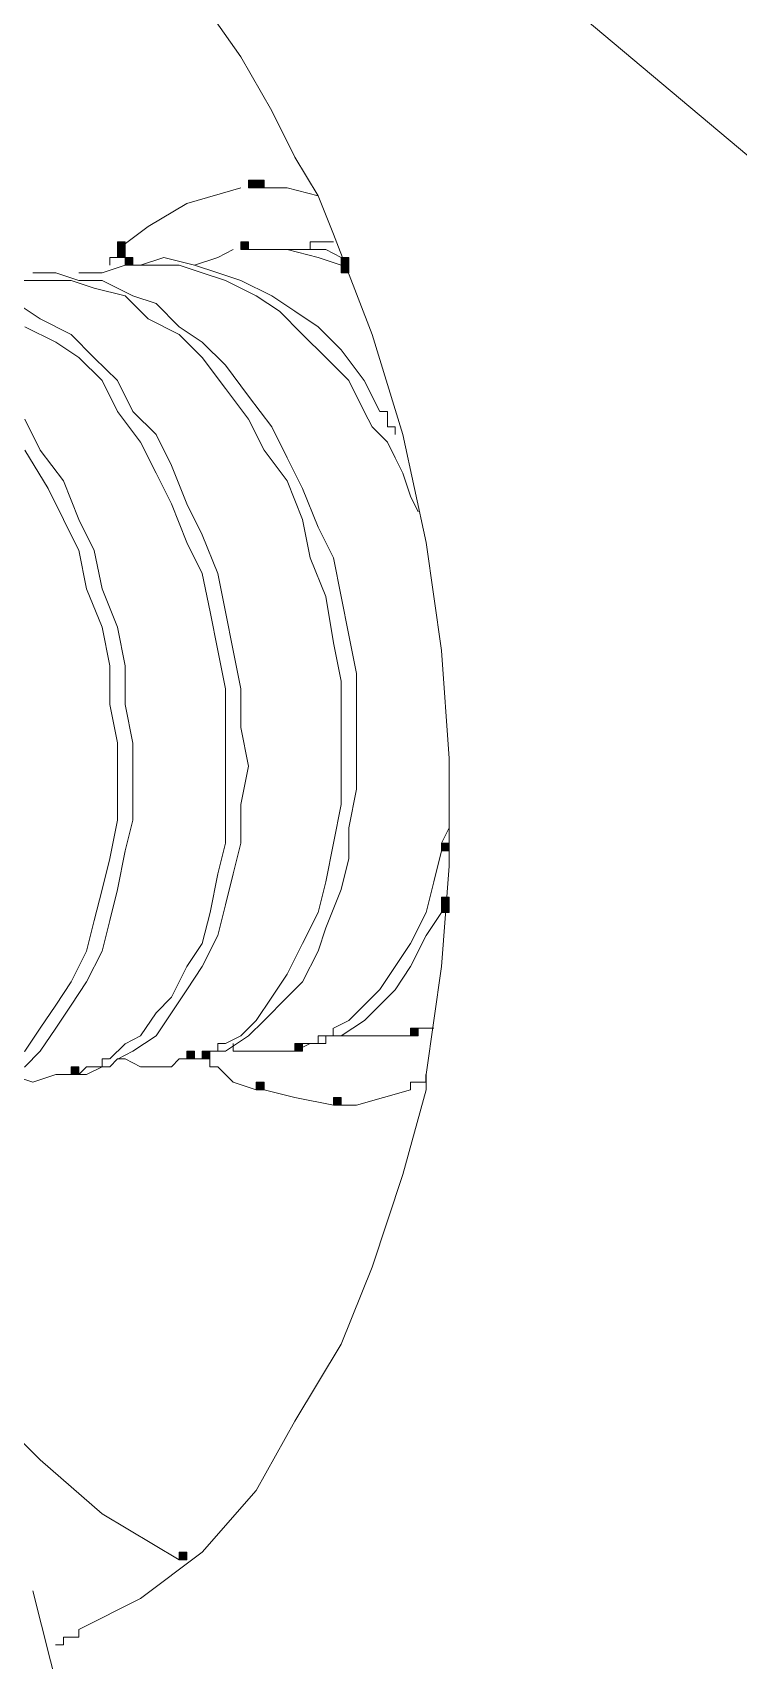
# Model space of a CAD drawing. Header units: inches. Extents: x 11 to 682, y 148 to 1119.
# Drawn here: x 586.56 to 592.05, y 423.18 to 435.85 of the extents above; entities that cross this region are included whole.
import ezdxf

# ---------------------------------------------------------------- set-up
doc = ezdxf.new("R2010")
doc.units = ezdxf.units.IN
doc.header["$MEASUREMENT"] = 0
doc.layers.add('图层 1', color=7, linetype='Continuous')

msp = doc.modelspace()

# ---------------------------------------------------------------- hatches: boundary and pattern name
at = {"layer": '图层 1', "true_color": 0xffffff}
h = msp.add_hatch(color=7, dxfattribs=at)
h.dxf.hatch_style = 2
h.paths.add_polyline_path([(588.24, 434.64), (588.36, 434.64), (588.36, 434.7), (588.24, 434.7)])
h = msp.add_hatch(color=7, dxfattribs=at)
h.dxf.hatch_style = 2
h.paths.add_polyline_path([(587.22, 434.1), (587.28, 434.1), (587.28, 434.22), (587.22, 434.22)])
h = msp.add_hatch(color=7, dxfattribs=at)
h.dxf.hatch_style = 2
h.paths.add_polyline_path([(588.18, 434.16), (588.24, 434.16), (588.24, 434.22), (588.18, 434.22)])
h = msp.add_hatch(color=7, dxfattribs=at)
h.dxf.hatch_style = 2
h.paths.add_polyline_path([(588.18, 434.16), (588.24, 434.16), (588.24, 434.22), (588.18, 434.22)])
h = msp.add_hatch(color=7, dxfattribs=at)
h.dxf.hatch_style = 2
h.paths.add_polyline_path([(587.28, 434.04), (587.34, 434.04), (587.34, 434.1), (587.28, 434.1)])
h = msp.add_hatch(color=7, dxfattribs=at)
h.dxf.hatch_style = 2
h.paths.add_polyline_path([(587.28, 434.04), (587.34, 434.04), (587.34, 434.1), (587.28, 434.1)])
h = msp.add_hatch(color=7, dxfattribs=at)
h.dxf.hatch_style = 2
h.paths.add_polyline_path([(588.96, 433.98), (589.02, 433.98), (589.02, 434.1), (588.96, 434.1)])
h = msp.add_hatch(color=7, dxfattribs=at)
h.dxf.hatch_style = 2
h.paths.add_polyline_path([(589.74, 429.48), (589.8, 429.48), (589.8, 429.54), (589.74, 429.54)])
h = msp.add_hatch(color=7, dxfattribs=at)
h.dxf.hatch_style = 2
h.paths.add_polyline_path([(589.74, 429), (589.8, 429), (589.8, 429.12), (589.74, 429.12)])
h = msp.add_hatch(color=7, dxfattribs=at)
h.dxf.hatch_style = 2
h.paths.add_polyline_path([(589.5, 428.04), (589.56, 428.04), (589.56, 428.1), (589.5, 428.1)])
h = msp.add_hatch(color=7, dxfattribs=at)
h.dxf.hatch_style = 2
h.paths.add_polyline_path([(589.5, 428.04), (589.56, 428.04), (589.56, 428.1), (589.5, 428.1)])
h = msp.add_hatch(color=7, dxfattribs=at)
h.dxf.hatch_style = 2
h.paths.add_polyline_path([(589.5, 428.04), (589.56, 428.04), (589.56, 428.1), (589.5, 428.1)])
h = msp.add_hatch(color=7, dxfattribs=at)
h.dxf.hatch_style = 2
h.paths.add_polyline_path([(587.76, 427.86), (587.82, 427.86), (587.82, 427.92), (587.76, 427.92)])
h = msp.add_hatch(color=7, dxfattribs=at)
h.dxf.hatch_style = 2
h.paths.add_polyline_path([(587.76, 427.86), (587.82, 427.86), (587.82, 427.92), (587.76, 427.92)])
h = msp.add_hatch(color=7, dxfattribs=at)
h.dxf.hatch_style = 2
h.paths.add_polyline_path([(587.88, 427.86), (587.939, 427.86), (587.939, 427.92), (587.88, 427.92)])
h = msp.add_hatch(color=7, dxfattribs=at)
h.dxf.hatch_style = 2
h.paths.add_polyline_path([(588.6, 427.92), (588.66, 427.92), (588.66, 427.98), (588.6, 427.98)])
h = msp.add_hatch(color=7, dxfattribs=at)
h.dxf.hatch_style = 2
h.paths.add_polyline_path([(588.6, 427.92), (588.66, 427.92), (588.66, 427.98), (588.6, 427.98)])
h = msp.add_hatch(color=7, dxfattribs=at)
h.dxf.hatch_style = 2
h.paths.add_polyline_path([(586.86, 427.74), (586.92, 427.74), (586.92, 427.8), (586.86, 427.8)])
h = msp.add_hatch(color=7, dxfattribs=at)
h.dxf.hatch_style = 2
h.paths.add_polyline_path([(586.86, 427.74), (586.92, 427.74), (586.92, 427.8), (586.86, 427.8)])
h = msp.add_hatch(color=7, dxfattribs=at)
h.dxf.hatch_style = 2
h.paths.add_polyline_path([(588.3, 427.62), (588.36, 427.62), (588.36, 427.68), (588.3, 427.68)])
h = msp.add_hatch(color=7, dxfattribs=at)
h.dxf.hatch_style = 2
h.paths.add_polyline_path([(588.3, 427.62), (588.36, 427.62), (588.36, 427.68), (588.3, 427.68)])
h = msp.add_hatch(color=7, dxfattribs=at)
h.dxf.hatch_style = 2
h.paths.add_polyline_path([(588.9, 427.5), (588.96, 427.5), (588.96, 427.56), (588.9, 427.56)])
h = msp.add_hatch(color=7, dxfattribs=at)
h.dxf.hatch_style = 2
h.paths.add_polyline_path([(587.7, 423.96), (587.76, 423.96), (587.76, 424.02), (587.7, 424.02)])
h = msp.add_hatch(color=7, dxfattribs=at)
h.dxf.hatch_style = 2
h.paths.add_polyline_path([(587.7, 423.96), (587.76, 423.96), (587.76, 424.02), (587.7, 424.02)])

# ---------------------------------------------------------------- linework, layer by layer
at = {"layer": '图层 1', "color": 7, "lineweight": 18, "true_color": 0xffffff}
for points in [[(587.28, 438.96), (601.14, 427.32)], [(587.76, 436.26), (588.18, 435.66)], [(588.18, 435.66), (588.42, 435.24)], [(588.42, 435.24), (588.6, 434.88)], [(588.6, 434.88), (588.78, 434.58)], [(587.76, 434.52), (588.18, 434.64)], [(588.3, 434.64), (588.54, 434.64)], [(588.54, 434.64), (588.78, 434.58)], [(587.46, 434.34), (587.76, 434.52)], [(588.78, 434.58), (588.9, 434.28)], [(587.22, 434.16), (587.46, 434.34)], [(588.9, 434.28), (589.2, 433.5)], [(588, 434.1), (588.12, 434.16)], [(588.3, 434.16), (588.18, 434.16)], [(588.3, 434.16), (588.42, 434.16)], [(588.301, 434.16), (588.48, 434.16)], [(588.42, 434.16), (588.54, 434.16)], [(588.48, 434.16), (588.66, 434.16)], [(588.54, 434.16), (588.78, 434.1)], [(588.9, 434.22), (588.72, 434.22), (588.72, 434.16), (588.66, 434.16)], [(588.66, 434.16), (588.84, 434.16)], [(588.84, 434.16), (588.96, 434.1)], [(587.1, 433.98), (587.28, 434.04)], [(587.22, 434.1), (587.16, 434.1), (587.16, 434.04)], [(587.4, 434.04), (587.28, 434.04)], [(587.4, 434.04), (587.58, 434.1)], [(587.4, 434.04), (587.521, 434.04)], [(587.521, 434.04), (587.7, 434.04)], [(587.58, 434.1), (587.82, 434.04)], [(587.7, 434.04), (587.88, 433.979)], [(587.82, 434.04), (588, 434.1)], [(587.82, 434.04), (588, 433.979)], [(588.78, 434.1), (588.96, 434.04)], [(586.561, 433.92), (586.38, 433.92)], [(586.561, 433.979), (586.74, 433.979)], [(586.561, 433.92), (586.68, 433.92), (586.86, 433.92), (587.04, 433.86), (587.28, 433.8), (587.46, 433.62), (587.7, 433.5), (587.88, 433.32), (588.061, 433.08), (588.24, 432.84), (588.36, 432.6), (588.54, 432.36), (588.66, 432.06), (588.72, 431.76), (588.84, 431.46), (588.9, 431.1), (588.96, 430.8), (588.96, 430.439), (588.96, 430.14), (588.96, 429.84)], [(586.74, 433.979), (586.92, 433.92)], [(586.92, 433.98), (587.1, 433.98)], [(586.92, 433.92), (587.101, 433.92)], [(587.101, 433.92), (587.34, 433.8)], [(587.88, 433.979), (588.061, 433.92)], [(588, 433.98), (588.18, 433.92)], [(588.061, 433.92), (588.3, 433.8)], [(588.18, 433.92), (588.42, 433.8)], [(587.34, 433.8), (587.521, 433.74)], [(588.3, 433.8), (588.48, 433.68)], [(588.42, 433.8), (588.6, 433.68)], [(586.44, 433.74), (586.62, 433.62)], [(587.521, 433.74), (587.7, 433.56)], [(588.48, 433.68), (588.66, 433.5)], [(588.6, 433.68), (588.78, 433.56)], [(586.5, 433.56), (586.74, 433.439)], [(586.62, 433.62), (586.86, 433.5)], [(586.86, 433.5), (587.04, 433.319)], [(587.7, 433.56), (587.88, 433.439)], [(588.66, 433.5), (588.84, 433.32)], [(588.78, 433.56), (588.96, 433.38)], [(589.2, 433.5), (589.44, 432.72)], [(586.74, 433.439), (586.92, 433.32)], [(587.88, 433.439), (588.061, 433.26)], [(588.96, 433.38), (589.14, 433.14)], [(586.92, 433.32), (587.101, 433.14)], [(587.04, 433.319), (587.221, 433.14)], [(588.061, 433.26), (588.24, 433.02)], [(588.84, 433.32), (589.02, 433.14)], [(587.101, 433.14), (587.22, 432.899)], [(587.221, 433.14), (587.34, 432.899)], [(589.02, 433.14), (589.14, 432.9)], [(589.14, 433.14), (589.26, 432.9)], [(588.24, 433.02), (588.42, 432.78)], [(587.22, 432.899), (587.4, 432.66)], [(587.34, 432.899), (587.521, 432.72)], [(589.14, 432.9), (589.2, 432.78)], [(589.38, 432.72), (589.38, 432.78), (589.32, 432.78), (589.32, 432.9), (589.26, 432.9)], [(586.5, 432.84), (586.62, 432.6)], [(588.42, 432.78), (588.54, 432.54)], [(589.2, 432.78), (589.32, 432.66)], [(587.4, 432.66), (587.521, 432.42)], [(587.521, 432.72), (587.641, 432.479)], [(589.32, 432.66), (589.38, 432.54)], [(589.44, 432.72), (589.62, 431.88)], [(586.5, 432.6), (586.681, 432.3)], [(586.62, 432.6), (586.801, 432.359)], [(588.54, 432.54), (588.66, 432.3)], [(589.38, 432.54), (589.44, 432.42)], [(586.801, 432.359), (586.92, 432.06)], [(587.521, 432.42), (587.641, 432.18)], [(587.641, 432.479), (587.76, 432.18)], [(589.44, 432.42), (589.5, 432.24)], [(586.681, 432.3), (586.8, 432.06)], [(588.66, 432.3), (588.78, 432)], [(589.5, 432.24), (589.56, 432.12)], [(587.641, 432.18), (587.76, 431.88)], [(587.76, 432.18), (587.88, 431.939)], [(586.8, 432.06), (586.92, 431.819)], [(586.92, 432.06), (587.04, 431.819)], [(588.78, 432), (588.9, 431.76)], [(587.76, 431.88), (587.88, 431.64)], [(587.88, 431.939), (588, 431.64)], [(589.62, 431.88), (589.74, 431.04)], [(586.92, 431.82), (586.98, 431.52)], [(587.04, 431.819), (587.101, 431.52)], [(588.9, 431.76), (588.96, 431.46)], [(587.88, 431.64), (587.94, 431.34)], [(588, 431.64), (588.061, 431.34)], [(586.98, 431.52), (587.101, 431.22)], [(587.101, 431.52), (587.221, 431.22)], [(588.96, 431.46), (589.021, 431.16)], [(587.101, 431.22), (587.16, 430.92)], [(587.221, 431.22), (587.28, 430.92)], [(587.94, 431.34), (588, 431.04)], [(588.061, 431.34), (588.12, 431.04)], [(589.021, 431.16), (589.08, 430.86)], [(588, 431.04), (588.061, 430.74)], [(588.12, 431.04), (588.181, 430.74)], [(589.74, 431.04), (589.8, 430.2)], [(587.16, 430.62), (587.16, 430.92)], [(587.28, 430.62), (587.28, 430.92)], [(588.061, 427.92), (588.24, 428.04), (588.36, 428.16), (588.54, 428.34), (588.66, 428.46), (588.78, 428.7), (588.84, 428.88), (588.96, 429.18), (589.02, 429.42), (589.02, 429.66), (589.08, 429.96), (589.08, 430.26), (589.08, 430.56), (589.08, 430.86)], [(587.16, 427.86), (587.28, 427.979), (587.4, 428.04), (587.521, 428.22), (587.64, 428.34), (587.76, 428.58), (587.88, 428.76), (587.94, 429), (588, 429.3), (588.061, 429.54), (588.061, 429.84), (588.061, 430.14), (588.061, 430.439), (588.061, 430.74)], [(588.181, 430.439), (588.181, 430.74)], [(587.16, 430.62), (587.221, 430.32)], [(587.28, 430.62), (587.34, 430.319)], [(588.181, 430.439), (588.24, 430.14)], [(586.32, 427.74), (586.38, 427.859), (586.5, 427.92), (586.62, 428.1), (586.74, 428.28), (586.86, 428.46), (586.98, 428.7), (587.04, 428.939), (587.101, 429.18), (587.16, 429.42), (587.22, 429.72), (587.22, 430.02), (587.22, 430.32)], [(586.32, 427.74), (586.5, 427.8), (586.62, 427.92), (586.74, 428.1), (586.86, 428.279), (586.98, 428.46), (587.101, 428.7), (587.16, 428.939), (587.221, 429.18), (587.28, 429.479), (587.34, 429.72), (587.34, 430.02), (587.34, 430.319)], [(589.62, 427.74), (589.74, 428.58), (589.8, 429.36), (589.8, 430.2)], [(587.221, 427.859), (587.34, 427.92), (587.521, 428.04), (587.641, 428.22), (587.76, 428.399), (587.88, 428.58), (588, 428.82), (588.061, 429.06), (588.12, 429.3), (588.18, 429.54), (588.18, 429.84), (588.24, 430.14)], [(588.9, 429.54), (588.96, 429.84)], [(589.74, 429.54), (589.8, 429.66)], [(588.84, 429.24), (588.9, 429.54)], [(588.9, 428.1), (589.02, 428.16), (589.14, 428.28), (589.26, 428.4), (589.38, 428.58), (589.5, 428.76), (589.62, 429), (589.68, 429.24), (589.74, 429.48)], [(588.78, 429), (588.84, 429.24)], [(588.66, 428.76), (588.78, 429)], [(588.96, 428.04), (589.141, 428.16), (589.26, 428.28), (589.38, 428.399), (589.5, 428.58), (589.62, 428.82), (589.74, 429)], [(588.54, 428.52), (588.66, 428.76)], [(588.42, 428.34), (588.54, 428.52)], [(588.3, 428.16), (588.42, 428.34)], [(588.18, 428.04), (588.3, 428.16)], [(588.84, 428.04), (588.899, 428.04), (588.899, 428.101)], [(589.5, 428.04), (589.5, 428.1), (589.68, 428.1)], [(589.56, 428.1), (589.68, 428.1)], [(587.76, 427.86), (587.88, 427.86), (587.88, 427.92), (587.939, 427.92)], [(587.939, 427.92), (588, 427.92), (588, 427.98), (588.06, 427.98)], [(587.939, 427.92), (588.06, 427.92)], [(588.061, 427.98), (588.18, 428.04)], [(588.12, 427.98), (588.12, 427.92), (588.18, 427.92)], [(588.18, 427.92), (588.3, 427.92), (588.48, 427.92)], [(588.48, 427.92), (588.6, 427.92), (588.6, 427.98)], [(588.6, 427.98), (588.78, 427.98), (588.78, 428.04), (588.84, 428.04)], [(588.6, 427.92), (588.72, 427.98), (588.84, 427.98)], [(588.84, 427.98), (588.84, 428.04), (588.96, 428.04)], [(588.96, 428.04), (589.02, 428.04)], [(589.021, 428.04), (589.2, 428.04), (589.38, 428.04)], [(589.38, 428.04), (589.5, 428.04)], [(586.86, 427.74), (586.92, 427.74), (586.98, 427.8), (587.1, 427.8)], [(586.86, 427.74), (586.98, 427.74), (587.1, 427.8)], [(587.1, 427.8), (587.1, 427.86), (587.159, 427.86)], [(587.1, 427.8), (587.16, 427.8), (587.22, 427.86)], [(587.22, 427.86), (587.28, 427.86)], [(587.28, 427.86), (587.4, 427.8)], [(587.4, 427.8), (587.58, 427.8)], [(587.58, 427.8), (587.64, 427.8), (587.7, 427.86), (587.76, 427.86)], [(587.76, 427.86), (587.88, 427.86)], [(587.88, 427.86), (587.939, 427.86), (587.939, 427.8), (588, 427.8)], [(588, 427.8), (588.12, 427.68), (588.3, 427.62)], [(586.38, 427.74), (586.561, 427.68), (586.74, 427.74)], [(586.74, 427.74), (586.86, 427.74)], [(589.5, 427.62), (589.5, 427.68), (589.619, 427.68), (589.619, 427.74)], [(589.62, 427.62), (589.62, 427.74)], [(586.92, 423.42), (587.4, 423.66), (587.88, 424.02), (588.3, 424.5), (588.601, 425.04), (588.96, 425.64), (589.2, 426.24), (589.44, 426.96), (589.62, 427.62)], [(588.36, 427.62), (588.6, 427.56), (588.9, 427.5)], [(589.08, 427.5), (589.5, 427.62)], [(588.96, 427.5), (589.08, 427.5)], [(584.88, 427.32), (585.24, 426.6), (585.66, 425.88), (586.08, 425.28), (586.62, 424.74), (587.1, 424.32), (587.7, 423.96)], [(586.561, 423.72), (610.2, 330.66)], [(586.739, 423.3), (586.8, 423.3), (586.8, 423.36), (586.92, 423.36), (586.92, 423.42)]]:
    msp.add_lwpolyline(points, dxfattribs=at)
at = {"layer": '图层 1', "lineweight": 0}
for points in [[(588.24, 434.64), (588.36, 434.64), (588.36, 434.7), (588.24, 434.7), (588.24, 434.64)], [(587.22, 434.1), (587.28, 434.1), (587.28, 434.22), (587.22, 434.22), (587.22, 434.1)], [(588.18, 434.16), (588.24, 434.16), (588.24, 434.22), (588.18, 434.22), (588.18, 434.16)], [(588.18, 434.16), (588.24, 434.16), (588.24, 434.22), (588.18, 434.22), (588.18, 434.16)], [(587.28, 434.04), (587.34, 434.04), (587.34, 434.1), (587.28, 434.1), (587.28, 434.04)], [(587.28, 434.04), (587.34, 434.04), (587.34, 434.1), (587.28, 434.1), (587.28, 434.04)], [(588.96, 433.98), (589.02, 433.98), (589.02, 434.1), (588.96, 434.1), (588.96, 433.98)], [(589.74, 429.48), (589.8, 429.48), (589.8, 429.54), (589.74, 429.54), (589.74, 429.48)], [(589.74, 429), (589.8, 429), (589.8, 429.12), (589.74, 429.12), (589.74, 429)], [(589.5, 428.04), (589.56, 428.04), (589.56, 428.1), (589.5, 428.1), (589.5, 428.04)], [(589.5, 428.04), (589.56, 428.04), (589.56, 428.1), (589.5, 428.1), (589.5, 428.04)], [(589.5, 428.04), (589.56, 428.04), (589.56, 428.1), (589.5, 428.1), (589.5, 428.04)], [(587.76, 427.86), (587.82, 427.86), (587.82, 427.92), (587.76, 427.92), (587.76, 427.86)], [(587.76, 427.86), (587.82, 427.86), (587.82, 427.92), (587.76, 427.92), (587.76, 427.86)], [(587.88, 427.86), (587.939, 427.86), (587.939, 427.92), (587.88, 427.92), (587.88, 427.86)], [(588.6, 427.92), (588.66, 427.92), (588.66, 427.98), (588.6, 427.98), (588.6, 427.92)], [(588.6, 427.92), (588.66, 427.92), (588.66, 427.98), (588.6, 427.98), (588.6, 427.92)], [(586.86, 427.74), (586.92, 427.74), (586.92, 427.8), (586.86, 427.8), (586.86, 427.74)], [(586.86, 427.74), (586.92, 427.74), (586.92, 427.8), (586.86, 427.8), (586.86, 427.74)], [(588.3, 427.62), (588.36, 427.62), (588.36, 427.68), (588.3, 427.68), (588.3, 427.62)], [(588.3, 427.62), (588.36, 427.62), (588.36, 427.68), (588.3, 427.68), (588.3, 427.62)], [(588.9, 427.5), (588.96, 427.5), (588.96, 427.56), (588.9, 427.56), (588.9, 427.5)], [(587.7, 423.96), (587.76, 423.96), (587.76, 424.02), (587.7, 424.02), (587.7, 423.96)], [(587.7, 423.96), (587.76, 423.96), (587.76, 424.02), (587.7, 424.02), (587.7, 423.96)]]:
    msp.add_lwpolyline(points, dxfattribs=at)

doc.saveas('drawing.dxf')
